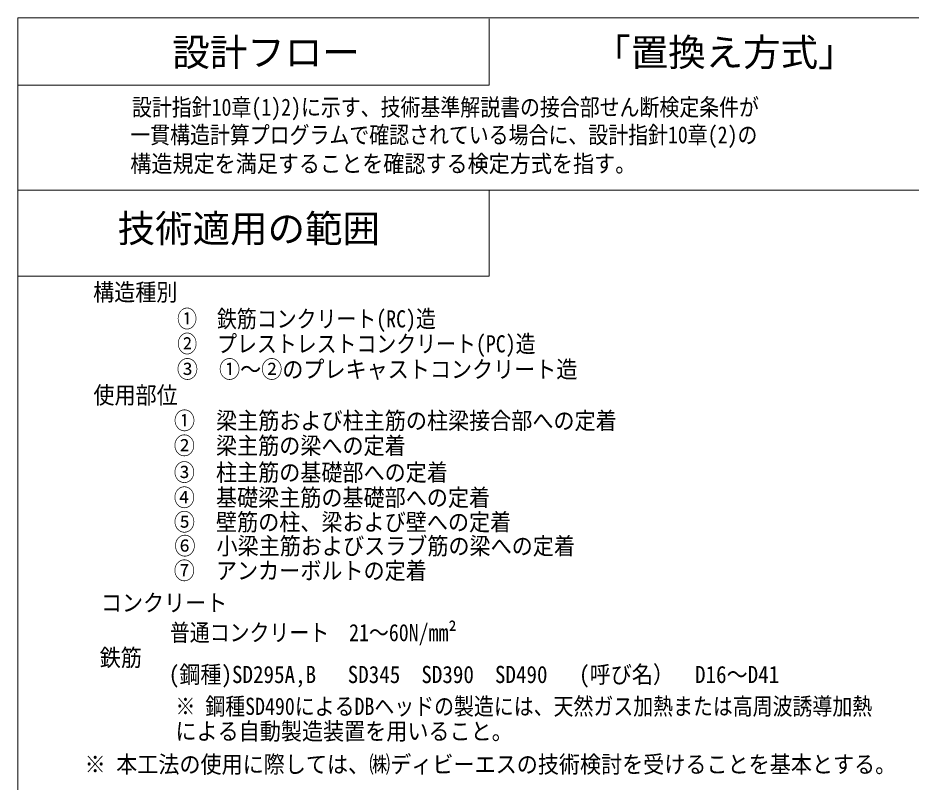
# Model space of a CAD drawing. Units: millimetres, scale not verified. Extents: x -25255 to 25671, y -15462 to 18552.
# Drawn here: x -25255 to -15721, y 10393 to 18550 of the extents above; entities that cross this region are included whole.
import ezdxf
from ezdxf.enums import TextEntityAlignment as Align

# ---------------------------------------------------------------- set-up
doc = ezdxf.new("R2010")
doc.units = ezdxf.units.MM
doc.header["$LTSCALE"] = 100
doc.linetypes.add('DASHED2', pattern=[3, 2, -1])
doc.layers.add('C-0_タイトル', color=7, linetype='Continuous')
doc.layers.add('C-1_文字', color=7, linetype='DASHED2')
doc.layers.add('C-7', color=7, linetype='Continuous', lineweight=18)
doc.styles.add('ＭＳ ゴシック', font='')
doc.styles.get('ＭＳ ゴシック').set_extended_font_data('MS Gothic')

msp = doc.modelspace()

# ---------------------------------------------------------------- linework, layer by layer
at = {"layer": 'C-7', "color": 2}
for p, q in [((-25254.9, 18550.2), (25671, 18550.2)), ((-25254.9, 18550.2), (-25254.9, -15461.6)), ((-22497.2, 18550.2), (22913.2, 18550.2))]:
    msp.add_line(p, q, dxfattribs=at)
at = {"layer": 'C-7', "color": 5}
for p, q in [((-20222.9, 18540.1), (-20222.9, 17832.3)), ((-25254.9, 17832.4), (-20222.9, 17832.4)), ((-25254.9, 16711.7), (25671, 16711.7)), ((-20222.9, 16711.7), (-20222.9, 15792.5)), ((-25254.9, 15792.5), (-20222.9, 15792.5))]:
    msp.add_line(p, q, dxfattribs=at)

# ---------------------------------------------------------------- texts
at = {"layer": 'C-0_タイトル', "style": 'ＭＳ ゴシック'}
for s, p in [('設計フロー', (-23606.1, 17947.5)), ('「置換え方式」', (-19113.7, 17947.5)), ('技術適用の範囲', (-24190.2, 16067.1))]:
    msp.add_text(s, height=293.3, dxfattribs=at).set_placement(p, align=Align.BOTTOM_LEFT)
at = {"layer": 'C-1_文字', "style": 'ＭＳ ゴシック'}
for s, width, p in [('設計指針10章(1)2)に示す、技術基準解説書の接合部せん断検定条件が', 0.85, (-24037.5, 17450.2)), ('一貫構造計算プログラムで確認されている場合に、設計指針10章(2)の', 0.85, (-24054.8, 17154.5)), ('構造規定を満足することを確認する検定方式を指す。', 0.9, (-24054.8, 16847.3)), ('構造種別', 0.9, (-24452, 15476)), ('①\u3000鉄筋コンクリート(RC)造', 0.85, (-23555.2, 15191.1)), ('②\u3000プレストレストコンクリート(PC)造', 0.85, (-23553.8, 14924.6)), ('③\u3000①～②のプレキャストコンクリート造', 0.9, (-23557.6, 14652.7)), ('使用部位', 0.9, (-24448.5, 14376.7)), ('①\u3000梁主筋および柱主筋の柱梁接合部への定着', 0.9, (-23588.9, 14104.5)), ('②\u3000梁主筋の梁への定着', 0.9, (-23590.5, 13837.7)), ('③\u3000柱主筋の基礎部への定着', 0.9, (-23590.5, 13552.1)), ('④\u3000基礎梁主筋の基礎部への定着', 0.9, (-23590.5, 13283.4)), ('⑤\u3000壁筋の柱、梁および壁への定着', 0.9, (-23590, 13022.2)), ('⑥\u3000小梁主筋およびスラブ筋の梁への定着', 0.9, (-23584.4, 12766.8)), ('⑦\u3000アンカーボルトの定着', 0.9, (-23590.7, 12503.7)), ('コンクリート', 0.9, (-24369.3, 12160.4)), ('普通コンクリート\u300021～60N/mm²', 0.85, (-23632.5, 11842.5)), ('鉄筋', 0.9, (-24381.7, 11575.1)), ('(鋼種)SD295A,B \u3000SD345\u3000SD390  SD490 \u3000(呼び名）\u3000D16～D41', 0.9, (-23644.1, 11395.4)), ('※ 鋼種SD490によるDBヘッドの製造には、天然ガス加熱または高周波誘導加熱', 0.85, (-23572.7, 11055.7)), ('による自動製造装置を用いること。', 0.9, (-23572.7, 10789.5)), ('※ 本工法の使用に際しては、㈱ディビーエスの技術検討を受けることを基本とする。', 0.9, (-24542.9, 10436.6))]:
    msp.add_text(s, height=183.3, dxfattribs=dict(at, width=width)).set_placement(p, align=Align.BOTTOM_LEFT)

doc.saveas('drawing.dxf')
